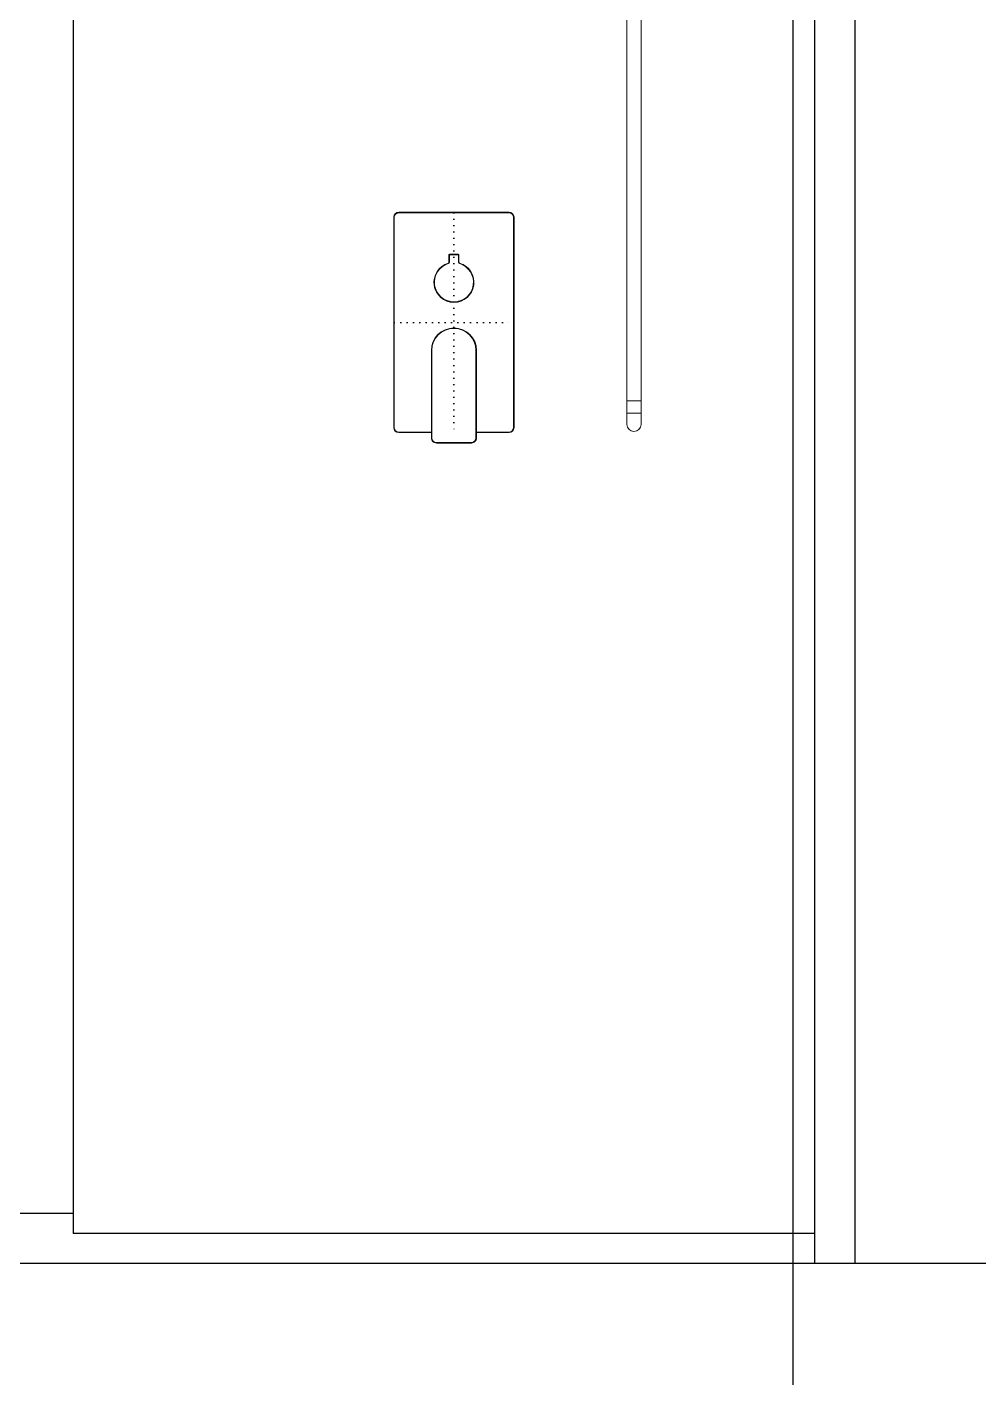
# Model space of a CAD drawing. Header units: millimetres. Extents: x 0 to 460316, y -63250 to 103204.
# Drawn here: x 182587 to 183537, y 47639 to 48987 of the extents above; entities that cross this region are included whole.
import ezdxf
from ezdxf.enums import TextEntityAlignment as Align

# ---------------------------------------------------------------- set-up
doc = ezdxf.new("R2010")
doc.units = ezdxf.units.MM
doc.header["$LTSCALE"] = 25
doc.linetypes.add('DOT', pattern=[0.25, 0, -0.25])
for name, color, linetype in [('ac-site', 253, 'Continuous'), ('ac-text', 7, 'Continuous'), ('BATH', 4, 'Continuous'), ('F-SYM', 7, 'Continuous'), ('FORM(YOURNAME)-11', 1, 'Continuous')]:
    doc.layers.add(name, color=color, linetype=linetype)
doc.styles.add('YOURNAME', font='HY울릉도M.TTF')

# ---------------------------------------------------------------- blocks, each defined once
blk = doc.blocks.new('FORM-PLAN')
at = {"layer": 'FORM(YOURNAME)-11', "color": 250}
blk.add_lwpolyline([(-72444.2, -3284.8), (11555.8, -3284.8), (11555.8, 56115.2), (-72444.2, 56115.2)], close=True, dxfattribs=at)
at = {"layer": 'FORM(YOURNAME)-11', "color": 3, "style": 'YOURNAME'}
for tag, height, p in [('1', 450.5, (9905.3, 18187.7)), ('2', 450.5, (9905.3, 17544.1)), ('3', 450.5, (9905.3, 16257)), ('4', 450.5, (9905.3, 14326.3)), ('5', 514.9, (9905.3, 12009.4)), ('6', 514.9, (9905.3, 9756.9)), ('7', 514.9, (9905.3, 7504.4)), ('8', 514.9, (9905.3, 5251.9)), ('9', 514.9, (9905.3, 2999.4)), ('10', 514.9, (5655, 811.3)), ('11', 514.9, (9905.3, 746.9)), ('12', 514.9, (5655, -1441.2)), ('13', 514.9, (9905.3, -1441.2))]:
    blk.add_attdef(tag, text='', height=height, dxfattribs=at).set_placement(p, align=Align.MIDDLE_RIGHT)

msp = doc.modelspace()

# ---------------------------------------------------------------- linework, layer by layer
at = {"color": 7, "linetype": 'Continuous', "lineweight": 20}
for p, q in [((183185.99, 49263.95), (183185.99, 48590.51)), ((183199.99, 49263.95), (183199.99, 48590.51)), ((182958.26, 48802.45), (182958.26, 48801.95)), ((182958.26, 48802.45), (183068.26, 48802.45)), ((183068.26, 48801.95), (182958.26, 48801.95)), ((183068.26, 48801.95), (183068.26, 48802.45)), ((182953.26, 48587.45), (182953.26, 48797.45)), ((182953.76, 48797.45), (182953.26, 48797.45)), ((182953.76, 48797.45), (182953.76, 48587.45)), ((183073.26, 48797.45), (183072.76, 48797.45)), ((183072.76, 48587.45), (183072.76, 48797.45)), ((183073.26, 48797.45), (183073.26, 48587.45)), ((183008.76, 48759.45), (183008.26, 48759.45)), ((183008.26, 48752.57), (183008.26, 48759.45)), ((183008.76, 48759.45), (183008.76, 48752.57)), ((183009.26, 48760.45), (183017.26, 48760.45)), ((183009.26, 48760.45), (183009.26, 48759.95)), ((183017.26, 48759.95), (183009.26, 48759.95)), ((183017.26, 48759.95), (183017.26, 48760.45)), ((183018.26, 48759.45), (183017.76, 48759.45)), ((183017.76, 48752.57), (183017.76, 48759.45)), ((183018.26, 48759.45), (183018.26, 48752.57)), ((183007.69, 48751.14), (183007.55, 48751.61)), ((183008.26, 48752.57), (183008.76, 48752.57)), ((183017.76, 48752.57), (183018.26, 48752.57)), ((183018.83, 48751.14), (183018.98, 48751.61)), ((182991.26, 48664.45), (182990.76, 48664.45)), ((182990.76, 48576.95), (182990.76, 48664.45)), ((182991.26, 48664.45), (182991.26, 48576.95)), ((183035.76, 48664.45), (183035.26, 48664.45)), ((183035.26, 48576.95), (183035.26, 48664.45)), ((183035.76, 48664.45), (183035.76, 48576.95)), ((183185.99, 48613.95), (183199.99, 48613.95)), ((183185.99, 48601.71), (183199.99, 48601.71)), ((182953.26, 48587.45), (182953.76, 48587.45)), ((182958.26, 48582.95), (182990.76, 48582.95)), ((182958.26, 48582.95), (182958.26, 48582.45)), ((182990.76, 48582.45), (182958.26, 48582.45)), ((183035.76, 48582.95), (183068.26, 48582.95)), ((183068.26, 48582.45), (183035.76, 48582.45)), ((183068.26, 48582.45), (183068.26, 48582.95)), ((183072.76, 48587.45), (183073.26, 48587.45)), ((182990.76, 48576.95), (182991.26, 48576.95)), ((182995.76, 48572.45), (183030.76, 48572.45)), ((182995.76, 48572.45), (182995.76, 48571.95)), ((183030.76, 48571.95), (182995.76, 48571.95)), ((183030.76, 48571.95), (183030.76, 48572.45)), ((183035.26, 48576.95), (183035.76, 48576.95))]:
    msp.add_line(p, q, dxfattribs=at)
for centre, radius, start, end in [((182958.26, 48797.45), 5, 90, 180), ((182958.26, 48797.45), 4.5, 90, 180), ((183068.26, 48797.45), 5, 0, 90), ((183068.26, 48797.45), 4.5, 0, 90), ((183009.26, 48759.45), 1, 89.99995, 180), ((183009.26, 48759.45), 0.5, 90, 180), ((183017.26, 48759.45), 1, 0, 90.00018), ((183017.26, 48759.45), 0.5, 360, 90), ((183013.26, 48732.45), 20, 106.60155, 73.40091), ((183013.26, 48732.45), 19.5, 106.60155, 73.39845), ((183007.26, 48752.57), 1, 286.60164, 0), ((183007.26, 48752.57), 1.5, 286.60155, 0), ((183019.26, 48752.57), 1.5, 180, 253.39845), ((183019.26, 48752.57), 1, 180, 253.39844), ((183013.26, 48664.45), 22.5, 360, 179.99999), ((183013.26, 48664.45), 22, 0, 180), ((182958.26, 48587.45), 5, 180, 270), ((182958.26, 48587.45), 4.5, 180, 270), ((183068.26, 48587.45), 5, 270, 0), ((183068.26, 48587.45), 4.5, 270, 0), ((183192.99, 48590.51), 7, 180, 0), ((182995.76, 48576.95), 5, 180, 270.00042), ((182995.76, 48576.95), 4.5, 180, 270), ((183030.76, 48576.95), 5, 269.99998, 0), ((183030.76, 48576.95), 4.5, 270, 0)]:
    msp.add_arc(centre, radius, start, end, dxfattribs=at)
at = {"layer": 'ac-site', "linetype": 'DOT'}
for p, q in [((183013.26, 48801.95), (183013.26, 48582.95)), ((182953.76, 48692.45), (183072.76, 48692.45))]:
    msp.add_line(p, q, dxfattribs=at)
at = {"layer": 'ac-text'}
for p, q in [((183413.26, 50212.89), (183413.26, 47752.45)), ((184503.06, 47752.45), (179413.68, 47752.45))]:
    msp.add_line(p, q, dxfattribs=at)
at = {"layer": 'BATH'}
for p, q in [((182633.26, 49962.45), (182633.26, 47782.45)), ((183373.26, 49962.45), (183373.26, 47752.45)), ((182633.26, 47802.45), (181363.26, 47802.45)), ((183373.26, 47782.45), (182633.26, 47782.45))]:
    msp.add_line(p, q, dxfattribs=at)

# ---------------------------------------------------------------- block references
at = {"layer": 'F-SYM', "xscale": 0.2500000000000001, "yscale": 0.2500000000000001, "zscale": 0.2500000000000001}
msp.add_blockref('FORM-PLAN', (201462.45, 41384.91), dxfattribs=at)

doc.saveas('drawing.dxf')
